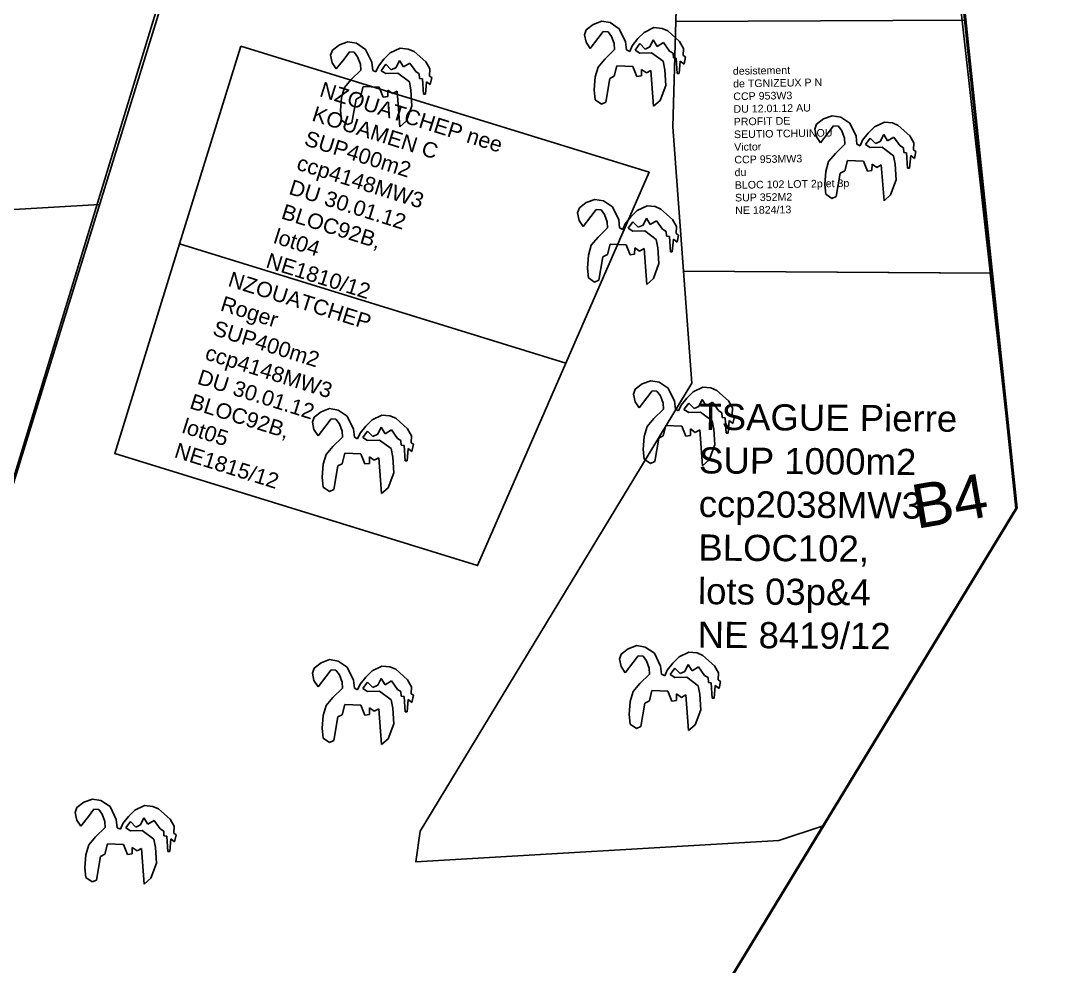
# Model space of a CAD drawing. Header units: millimetres. Extents: x 590121 to 927379, y 438565 to 1441738.
# Drawn here: x 925394.1 to 925464.4, y 1440913.9 to 1440978.4 of the extents above; entities that cross this region are included whole.
import ezdxf

# ---------------------------------------------------------------- set-up
doc = ezdxf.new("R2010")
doc.units = ezdxf.units.MM
doc.header["$LTSCALE"] = 10
doc.layers.add('end maj 26 02 2021', color=30, linetype='Continuous')
doc.styles.get("Standard").update_dxf_attribs({"font": 'arial.ttf'})

msp = doc.modelspace()

# ---------------------------------------------------------------- linework, layer by layer
at = {"layer": 'end maj 26 02 2021', "color": 3, "linetype": 'ByBlock'}
for p, q in [((925426.23, 1441284.92), (925461.94, 1440945.14)), ((925461.94, 1440945.14), (925328.59, 1440725.96))]:
    msp.add_line(p, q, dxfattribs=at)
at = {"layer": 'end maj 26 02 2021', "color": 7, "linetype": 'ByBlock', "lineweight": 25}
for p, q in [((925426.23, 1441264.92), (925461.94, 1440945.14)), ((925430.036, 1441064.811), (925381.465, 1440907.705)), ((925384.934, 1440918.927), (925413.577, 1441012.76)), ((925433.082, 1440978.123), (925432.609, 1440977.759)), ((925433.666, 1440978.343), (925433.082, 1440978.123)), ((925434.25, 1440978.244), (925433.666, 1440978.343)), ((925434.867, 1440977.825), (925434.25, 1440978.244)), ((925432.609, 1440977.759), (925432.487, 1440977.418)), ((925432.487, 1440977.418), (925432.597, 1440976.911)), ((925433.402, 1440977.164), (925433.765, 1440977.649)), ((925433.765, 1440977.649), (925434.096, 1440977.627)), ((925434.096, 1440977.627), (925434.327, 1440977.307)), ((925434.327, 1440977.307), (925434.515, 1440976.812)), ((925435.297, 1440976.944), (925434.867, 1440977.825)), ((925436.553, 1440977.583), (925436.124, 1440977.153)), ((925437.225, 1440977.902), (925436.553, 1440977.583)), ((925437.776, 1440977.847), (925437.225, 1440977.902)), ((925438.173, 1440977.682), (925437.776, 1440977.847)), ((925438.966, 1440976.966), (925438.173, 1440977.682)), ((925415.785, 1440976.721), (925415.311, 1440976.357)), ((925416.369, 1440976.941), (925415.785, 1440976.721)), ((925416.953, 1440976.842), (925416.369, 1440976.941)), ((925417.57, 1440976.423), (925416.953, 1440976.842)), ((925432.597, 1440976.911), (925432.873, 1440976.492)), ((925432.873, 1440976.492), (925433.402, 1440977.164)), ((925434.515, 1440976.812), (925434.537, 1440976.404)), ((925435.352, 1440976.393), (925435.297, 1440976.944)), ((925435.738, 1440976.669), (925435.573, 1440976.283)), ((925436.124, 1440977.153), (925435.738, 1440976.669)), ((925435.936, 1440976.371), (925436.256, 1440976.812)), ((925436.256, 1440976.812), (925436.619, 1440976.437)), ((925436.619, 1440976.437), (925436.95, 1440976.591)), ((925436.95, 1440976.591), (925437.181, 1440977.065)), ((925437.181, 1440977.065), (925437.446, 1440976.624)), ((925437.446, 1440976.624), (925437.875, 1440976.889)), ((925437.875, 1440976.889), (925438.283, 1440976.305)), ((925439.242, 1440976.492), (925438.966, 1440976.966)), ((925415.311, 1440976.357), (925415.19, 1440976.016)), ((925415.19, 1440976.016), (925415.3, 1440975.509)), ((925416.105, 1440975.763), (925416.468, 1440976.247)), ((925416.468, 1440976.247), (925416.799, 1440976.225)), ((925416.799, 1440976.225), (925417.03, 1440975.906)), ((925417.03, 1440975.906), (925417.217, 1440975.41)), ((925418, 1440975.542), (925417.57, 1440976.423)), ((925419.256, 1440976.181), (925418.826, 1440975.752)), ((925419.928, 1440976.501), (925419.256, 1440976.181)), ((925420.479, 1440976.446), (925419.928, 1440976.501)), ((925420.876, 1440976.28), (925420.479, 1440976.446)), ((925421.669, 1440975.564), (925420.876, 1440976.28)), ((925434.537, 1440976.404), (925433.887, 1440975.765)), ((925435.573, 1440976.283), (925435.352, 1440976.393)), ((925436.256, 1440976.173), (925435.936, 1440976.371)), ((925437.071, 1440976.195), (925436.256, 1440976.173)), ((925437.853, 1440975.611), (925437.071, 1440976.195)), ((925438.283, 1440976.305), (925438.526, 1440976.162)), ((925438.526, 1440976.162), (925438.548, 1440975.842)), ((925438.548, 1440975.842), (925438.746, 1440975.82)), ((925438.746, 1440975.82), (925438.812, 1440974.774)), ((925439.22, 1440976.008), (925439.242, 1440976.492)), ((925439.374, 1440975.908), (925439.22, 1440976.008)), ((925439.275, 1440975.424), (925439.374, 1440975.908)), ((925415.3, 1440975.509), (925415.576, 1440975.091)), ((925415.576, 1440975.091), (925416.105, 1440975.763)), ((925417.217, 1440975.41), (925417.24, 1440975.002)), ((925418.055, 1440974.991), (925418, 1440975.542)), ((925418.441, 1440975.267), (925418.275, 1440974.881)), ((925418.826, 1440975.752), (925418.441, 1440975.267)), ((925418.639, 1440974.969), (925418.958, 1440975.41)), ((925418.958, 1440975.41), (925419.322, 1440975.036)), ((925419.322, 1440975.036), (925419.653, 1440975.19)), ((925419.653, 1440975.19), (925419.884, 1440975.663)), ((925419.884, 1440975.663), (925420.148, 1440975.223)), ((925420.148, 1440975.223), (925420.578, 1440975.487)), ((925420.578, 1440975.487), (925420.986, 1440974.903)), ((925421.945, 1440975.091), (925421.669, 1440975.564)), ((925433.424, 1440975.214), (925433.226, 1440974.543)), ((925433.887, 1440975.765), (925433.424, 1440975.214)), ((925434.526, 1440974.587), (925434.702, 1440975.292)), ((925434.702, 1440975.292), (925435.793, 1440975.248)), ((925435.793, 1440975.248), (925436.068, 1440974.565)), ((925437.964, 1440975.038), (925437.853, 1440975.611)), ((925438.944, 1440974.774), (925439.021, 1440975.622)), ((925439.021, 1440975.622), (925439.275, 1440975.424)), ((925417.24, 1440975.002), (925416.589, 1440974.364)), ((925418.275, 1440974.881), (925418.055, 1440974.991)), ((925418.958, 1440974.771), (925418.639, 1440974.969)), ((925419.774, 1440974.793), (925418.958, 1440974.771)), ((925420.556, 1440974.209), (925419.774, 1440974.793)), ((925420.986, 1440974.903), (925421.228, 1440974.76)), ((925421.228, 1440974.76), (925421.25, 1440974.441)), ((925421.25, 1440974.441), (925421.449, 1440974.419)), ((925421.449, 1440974.419), (925421.515, 1440973.372)), ((925421.923, 1440974.606), (925421.945, 1440975.091)), ((925422.077, 1440974.507), (925421.923, 1440974.606)), ((925421.978, 1440974.022), (925422.077, 1440974.507)), ((925433.226, 1440974.543), (925433.159, 1440973.661)), ((925433.942, 1440972.824), (925434.217, 1440974.432)), ((925434.217, 1440974.432), (925434.526, 1440974.587)), ((925436.068, 1440974.565), (925436.377, 1440974.609)), ((925436.377, 1440974.609), (925436.388, 1440975.049)), ((925436.388, 1440975.049), (925436.708, 1440974.818)), ((925436.708, 1440974.818), (925437.016, 1440974.983)), ((925437.016, 1440974.983), (925437.203, 1440972.549)), ((925438.03, 1440973.97), (925437.964, 1440975.038)), ((925438.812, 1440974.774), (925438.944, 1440974.774)), ((925416.127, 1440973.813), (925415.928, 1440973.141)), ((925416.589, 1440974.364), (925416.127, 1440973.813)), ((925417.229, 1440973.185), (925417.405, 1440973.89)), ((925417.405, 1440973.89), (925418.496, 1440973.846)), ((925418.496, 1440973.846), (925418.771, 1440973.163)), ((925420.666, 1440973.637), (925420.556, 1440974.209)), ((925421.647, 1440973.372), (925421.724, 1440974.22)), ((925421.724, 1440974.22), (925421.978, 1440974.022)), ((925437.655, 1440972.945), (925438.03, 1440973.97)), ((925415.928, 1440973.141), (925415.862, 1440972.26)), ((925416.645, 1440971.422), (925416.92, 1440973.031)), ((925416.92, 1440973.031), (925417.229, 1440973.185)), ((925418.771, 1440973.163), (925419.08, 1440973.207)), ((925419.08, 1440973.207), (925419.091, 1440973.648)), ((925419.091, 1440973.648), (925419.41, 1440973.416)), ((925419.41, 1440973.416), (925419.719, 1440973.581)), ((925419.719, 1440973.581), (925419.906, 1440971.147)), ((925420.732, 1440972.568), (925420.666, 1440973.637)), ((925421.515, 1440973.372), (925421.647, 1440973.372)), ((925433.159, 1440973.661), (925433.226, 1440972.989)), ((925420.358, 1440971.544), (925420.732, 1440972.568)), ((925433.226, 1440972.989), (925433.644, 1440972.692)), ((925433.644, 1440972.692), (925433.942, 1440972.824)), ((925437.203, 1440972.549), (925437.655, 1440972.945)), ((925415.862, 1440972.26), (925415.928, 1440971.588)), ((925415.928, 1440971.588), (925416.347, 1440971.29)), ((925448.788, 1440971.68), (925448.314, 1440971.316)), ((925449.372, 1440971.9), (925448.788, 1440971.68)), ((925449.956, 1440971.801), (925449.372, 1440971.9)), ((925450.573, 1440971.382), (925449.956, 1440971.801)), ((925416.347, 1440971.29), (925416.645, 1440971.422)), ((925419.906, 1440971.147), (925420.358, 1440971.544)), ((925448.314, 1440971.316), (925448.193, 1440970.975)), ((925448.193, 1440970.975), (925448.303, 1440970.468)), ((925449.108, 1440970.721), (925449.471, 1440971.206)), ((925449.471, 1440971.206), (925449.802, 1440971.184)), ((925449.802, 1440971.184), (925450.033, 1440970.865)), ((925451.003, 1440970.501), (925450.573, 1440971.382)), ((925452.259, 1440971.14), (925451.829, 1440970.71)), ((925452.931, 1440971.459), (925452.259, 1440971.14)), ((925453.482, 1440971.404), (925452.931, 1440971.459)), ((925453.879, 1440971.239), (925453.482, 1440971.404)), ((925454.672, 1440970.523), (925453.879, 1440971.239)), ((925448.303, 1440970.468), (925448.579, 1440970.05)), ((925448.579, 1440970.05), (925449.108, 1440970.721)), ((925450.033, 1440970.865), (925450.221, 1440970.369)), ((925450.221, 1440970.369), (925450.243, 1440969.961)), ((925451.058, 1440969.95), (925451.003, 1440970.501)), ((925451.444, 1440970.226), (925451.278, 1440969.84)), ((925451.829, 1440970.71), (925451.444, 1440970.226)), ((925451.642, 1440969.928), (925451.962, 1440970.369)), ((925451.962, 1440970.369), (925452.325, 1440969.994)), ((925452.656, 1440970.149), (925452.887, 1440970.622)), ((925452.887, 1440970.622), (925453.152, 1440970.182)), ((925453.152, 1440970.182), (925453.581, 1440970.446)), ((925453.581, 1440970.446), (925453.989, 1440969.862)), ((925454.948, 1440970.05), (925454.672, 1440970.523)), ((925450.243, 1440969.961), (925449.593, 1440969.322)), ((925451.278, 1440969.84), (925451.058, 1440969.95)), ((925451.962, 1440969.73), (925451.642, 1440969.928)), ((925452.777, 1440969.752), (925451.962, 1440969.73)), ((925452.325, 1440969.994), (925452.656, 1440970.149)), ((925453.559, 1440969.168), (925452.777, 1440969.752)), ((925453.989, 1440969.862), (925454.231, 1440969.719)), ((925454.231, 1440969.719), (925454.254, 1440969.4)), ((925454.926, 1440969.565), (925454.948, 1440970.05)), ((925455.08, 1440969.466), (925454.926, 1440969.565)), ((925449.13, 1440968.772), (925448.931, 1440968.1)), ((925449.593, 1440969.322), (925449.13, 1440968.772)), ((925450.232, 1440968.144), (925450.408, 1440968.849)), ((925450.408, 1440968.849), (925451.499, 1440968.805)), ((925451.499, 1440968.805), (925451.774, 1440968.122)), ((925453.67, 1440968.595), (925453.559, 1440969.168)), ((925454.254, 1440969.4), (925454.452, 1440969.378)), ((925454.452, 1440969.378), (925454.518, 1440968.331)), ((925454.65, 1440968.331), (925454.727, 1440969.179)), ((925454.727, 1440969.179), (925454.981, 1440968.981)), ((925454.981, 1440968.981), (925455.08, 1440969.466)), ((925448.931, 1440968.1), (925448.865, 1440967.219)), ((925449.923, 1440967.99), (925450.232, 1440968.144)), ((925451.774, 1440968.122), (925452.083, 1440968.166)), ((925452.083, 1440968.166), (925452.094, 1440968.606)), ((925452.094, 1440968.606), (925452.413, 1440968.375)), ((925452.413, 1440968.375), (925452.722, 1440968.54)), ((925452.722, 1440968.54), (925452.909, 1440966.106)), ((925453.736, 1440967.527), (925453.67, 1440968.595)), ((925454.518, 1440968.331), (925454.65, 1440968.331)), ((925449.648, 1440966.381), (925449.923, 1440967.99)), ((925453.361, 1440966.502), (925453.736, 1440967.527)), ((925448.865, 1440967.219), (925448.931, 1440966.547)), ((925432.615, 1440965.975), (925432.141, 1440965.612)), ((925433.199, 1440966.195), (925432.615, 1440965.975)), ((925433.783, 1440966.096), (925433.199, 1440966.195)), ((925434.4, 1440965.678), (925433.783, 1440966.096)), ((925448.931, 1440966.547), (925449.35, 1440966.249)), ((925449.35, 1440966.249), (925449.648, 1440966.381)), ((925452.909, 1440966.106), (925453.361, 1440966.502)), ((925317.619, 1440961.067), (925399.442, 1440965.854)), ((925432.141, 1440965.612), (925432.02, 1440965.27)), ((925432.02, 1440965.27), (925432.13, 1440964.763)), ((925432.934, 1440965.017), (925433.298, 1440965.501)), ((925433.298, 1440965.501), (925433.629, 1440965.479)), ((925433.629, 1440965.479), (925433.86, 1440965.16)), ((925434.83, 1440964.796), (925434.4, 1440965.678)), ((925436.086, 1440965.435), (925435.656, 1440965.006)), ((925436.758, 1440965.755), (925436.086, 1440965.435)), ((925437.309, 1440965.7), (925436.758, 1440965.755)), ((925437.706, 1440965.534), (925437.309, 1440965.7)), ((925438.499, 1440964.818), (925437.706, 1440965.534)), ((925432.13, 1440964.763), (925432.406, 1440964.345)), ((925432.406, 1440964.345), (925432.934, 1440965.017)), ((925433.86, 1440965.16), (925434.047, 1440964.664)), ((925434.047, 1440964.664), (925434.069, 1440964.257)), ((925434.885, 1440964.246), (925434.83, 1440964.796)), ((925435.656, 1440965.006), (925435.27, 1440964.521)), ((925435.469, 1440964.224), (925435.788, 1440964.664)), ((925435.788, 1440964.664), (925436.152, 1440964.29)), ((925436.482, 1440964.444), (925436.714, 1440964.918)), ((925436.714, 1440964.918), (925436.978, 1440964.477)), ((925436.978, 1440964.477), (925437.408, 1440964.741)), ((925437.408, 1440964.741), (925437.816, 1440964.157)), ((925438.774, 1440964.345), (925438.499, 1440964.818)), ((925434.069, 1440964.257), (925433.419, 1440963.618)), ((925435.105, 1440964.135), (925434.885, 1440964.246)), ((925435.27, 1440964.521), (925435.105, 1440964.135)), ((925435.788, 1440964.025), (925435.469, 1440964.224)), ((925436.604, 1440964.047), (925435.788, 1440964.025)), ((925436.152, 1440964.29), (925436.482, 1440964.444)), ((925437.386, 1440963.463), (925436.604, 1440964.047)), ((925437.816, 1440964.157), (925438.058, 1440964.014)), ((925438.058, 1440964.014), (925438.08, 1440963.695)), ((925438.752, 1440963.86), (925438.774, 1440964.345)), ((925438.907, 1440963.761), (925438.752, 1440963.86)), ((925433.419, 1440963.618), (925432.956, 1440963.067)), ((925437.496, 1440962.891), (925437.386, 1440963.463)), ((925438.08, 1440963.695), (925438.279, 1440963.673)), ((925438.279, 1440963.673), (925438.345, 1440962.626)), ((925438.477, 1440962.626), (925438.554, 1440963.474)), ((925438.554, 1440963.474), (925438.807, 1440963.276)), ((925438.807, 1440963.276), (925438.907, 1440963.761)), ((925432.956, 1440963.067), (925432.758, 1440962.395)), ((925434.058, 1440962.439), (925434.235, 1440963.144)), ((925434.235, 1440963.144), (925435.325, 1440963.1)), ((925435.325, 1440963.1), (925435.601, 1440962.417)), ((925435.601, 1440962.417), (925435.909, 1440962.461)), ((925435.909, 1440962.461), (925435.92, 1440962.902)), ((925435.92, 1440962.902), (925436.24, 1440962.67)), ((925436.24, 1440962.67), (925436.549, 1440962.836)), ((925436.549, 1440962.836), (925436.736, 1440960.401)), ((925437.562, 1440961.822), (925437.496, 1440962.891)), ((925438.345, 1440962.626), (925438.477, 1440962.626)), ((925432.758, 1440962.395), (925432.692, 1440961.514)), ((925433.474, 1440960.677), (925433.75, 1440962.285)), ((925433.75, 1440962.285), (925434.058, 1440962.439)), ((925437.188, 1440960.798), (925437.562, 1440961.822)), ((925432.692, 1440961.514), (925432.758, 1440960.842)), ((925432.758, 1440960.842), (925433.177, 1440960.544)), ((925433.177, 1440960.544), (925433.474, 1440960.677)), ((925436.736, 1440960.401), (925437.188, 1440960.798)), ((925436.42, 1440953.615), (925435.947, 1440953.251)), ((925437.004, 1440953.835), (925436.42, 1440953.615)), ((925437.588, 1440953.736), (925437.004, 1440953.835)), ((925438.205, 1440953.317), (925437.588, 1440953.736)), ((925438.635, 1440952.436), (925438.205, 1440953.317)), ((925440.563, 1440953.394), (925439.891, 1440953.075)), ((925441.114, 1440953.339), (925440.563, 1440953.394)), ((925441.511, 1440953.174), (925441.114, 1440953.339)), ((925435.947, 1440953.251), (925435.825, 1440952.91)), ((925435.825, 1440952.91), (925435.936, 1440952.403)), ((925436.211, 1440951.984), (925436.74, 1440952.656)), ((925436.74, 1440952.656), (925437.104, 1440953.141)), ((925437.104, 1440953.141), (925437.434, 1440953.119)), ((925437.434, 1440953.119), (925437.665, 1440952.8)), ((925437.665, 1440952.8), (925437.853, 1440952.304)), ((925439.462, 1440952.645), (925439.076, 1440952.161)), ((925439.891, 1440953.075), (925439.462, 1440952.645)), ((925442.304, 1440952.458), (925441.511, 1440953.174)), ((925415.123, 1440951.933), (925414.539, 1440951.713)), ((925415.707, 1440951.834), (925415.123, 1440951.933)), ((925435.936, 1440952.403), (925436.211, 1440951.984)), ((925437.875, 1440951.896), (925437.225, 1440951.257)), ((925437.853, 1440952.304), (925437.875, 1440951.896)), ((925438.69, 1440951.885), (925438.635, 1440952.436)), ((925439.076, 1440952.161), (925438.911, 1440951.775)), ((925439.274, 1440951.863), (925439.594, 1440952.304)), ((925439.594, 1440952.304), (925439.957, 1440951.929)), ((925439.957, 1440951.929), (925440.288, 1440952.084)), ((925440.288, 1440952.084), (925440.519, 1440952.557)), ((925440.519, 1440952.557), (925440.784, 1440952.117)), ((925440.784, 1440952.117), (925441.214, 1440952.381)), ((925441.214, 1440952.381), (925441.621, 1440951.797)), ((925442.58, 1440951.984), (925442.304, 1440952.458)), ((925442.558, 1440951.5), (925442.58, 1440951.984)), ((925414.065, 1440951.35), (925413.944, 1440951.008)), ((925414.539, 1440951.713), (925414.065, 1440951.35)), ((925414.858, 1440950.755), (925415.222, 1440951.239)), ((925415.222, 1440951.239), (925415.553, 1440951.217)), ((925415.553, 1440951.217), (925415.784, 1440950.898)), ((925416.324, 1440951.416), (925415.707, 1440951.834)), ((925416.754, 1440950.534), (925416.324, 1440951.416)), ((925418.682, 1440951.493), (925418.01, 1440951.173)), ((925419.233, 1440951.438), (925418.682, 1440951.493)), ((925419.63, 1440951.273), (925419.233, 1440951.438)), ((925420.423, 1440950.557), (925419.63, 1440951.273)), ((925437.225, 1440951.257), (925436.762, 1440950.707)), ((925438.911, 1440951.775), (925438.69, 1440951.885)), ((925439.594, 1440951.665), (925439.274, 1440951.863)), ((925440.409, 1440951.687), (925439.594, 1440951.665)), ((925441.191, 1440951.103), (925440.409, 1440951.687)), ((925441.621, 1440951.797), (925441.864, 1440951.654)), ((925441.864, 1440951.654), (925441.886, 1440951.334)), ((925441.886, 1440951.334), (925442.084, 1440951.312)), ((925442.084, 1440951.312), (925442.15, 1440950.266)), ((925442.712, 1440951.401), (925442.558, 1440951.5)), ((925442.613, 1440950.916), (925442.712, 1440951.401)), ((925413.944, 1440951.008), (925414.054, 1440950.501)), ((925414.054, 1440950.501), (925414.33, 1440950.083)), ((925414.33, 1440950.083), (925414.858, 1440950.755)), ((925415.784, 1440950.898), (925415.971, 1440950.402)), ((925416.809, 1440949.984), (925416.754, 1440950.534)), ((925417.58, 1440950.744), (925417.194, 1440950.259)), ((925418.01, 1440951.173), (925417.58, 1440950.744)), ((925418.406, 1440950.182), (925418.638, 1440950.656)), ((925418.638, 1440950.656), (925418.902, 1440950.215)), ((925420.698, 1440950.083), (925420.423, 1440950.557)), ((925436.762, 1440950.707), (925436.564, 1440950.035)), ((925437.864, 1440950.079), (925438.04, 1440950.784)), ((925438.04, 1440950.784), (925439.131, 1440950.74)), ((925439.131, 1440950.74), (925439.406, 1440950.057)), ((925439.715, 1440950.101), (925439.726, 1440950.541)), ((925439.726, 1440950.541), (925440.046, 1440950.31)), ((925441.302, 1440950.53), (925441.191, 1440951.103)), ((925441.368, 1440949.462), (925441.302, 1440950.53)), ((925442.282, 1440950.266), (925442.359, 1440951.114)), ((925442.359, 1440951.114), (925442.613, 1440950.916)), ((925415.993, 1440949.995), (925415.343, 1440949.356)), ((925415.971, 1440950.402), (925415.993, 1440949.995)), ((925417.029, 1440949.874), (925416.809, 1440949.984)), ((925417.194, 1440950.259), (925417.029, 1440949.874)), ((925417.393, 1440949.962), (925417.712, 1440950.402)), ((925417.712, 1440949.763), (925417.393, 1440949.962)), ((925417.712, 1440950.402), (925418.076, 1440950.028)), ((925418.528, 1440949.785), (925417.712, 1440949.763)), ((925418.076, 1440950.028), (925418.406, 1440950.182)), ((925419.31, 1440949.202), (925418.528, 1440949.785)), ((925418.902, 1440950.215), (925419.332, 1440950.479)), ((925419.332, 1440950.479), (925419.74, 1440949.896)), ((925419.74, 1440949.896), (925419.982, 1440949.752)), ((925420.676, 1440949.598), (925420.698, 1440950.083)), ((925436.564, 1440950.035), (925436.497, 1440949.153)), ((925437.28, 1440948.316), (925437.555, 1440949.925)), ((925437.555, 1440949.925), (925437.864, 1440950.079)), ((925439.406, 1440950.057), (925439.715, 1440950.101)), ((925440.046, 1440950.31), (925440.354, 1440950.475)), ((925440.354, 1440950.475), (925440.541, 1440948.041)), ((925442.15, 1440950.266), (925442.282, 1440950.266)), ((925415.343, 1440949.356), (925414.88, 1440948.805)), ((925419.42, 1440948.629), (925419.31, 1440949.202)), ((925419.982, 1440949.752), (925420.004, 1440949.433)), ((925420.004, 1440949.433), (925420.203, 1440949.411)), ((925420.203, 1440949.411), (925420.269, 1440948.364)), ((925420.401, 1440948.364), (925420.478, 1440949.213)), ((925420.478, 1440949.213), (925420.731, 1440949.014)), ((925420.831, 1440949.499), (925420.676, 1440949.598)), ((925420.731, 1440949.014), (925420.831, 1440949.499)), ((925436.497, 1440949.153), (925436.564, 1440948.481)), ((925440.993, 1440948.437), (925441.368, 1440949.462)), ((925414.88, 1440948.805), (925414.682, 1440948.133)), ((925415.982, 1440948.177), (925416.159, 1440948.882)), ((925416.159, 1440948.882), (925417.249, 1440948.838)), ((925417.249, 1440948.838), (925417.525, 1440948.155)), ((925417.833, 1440948.199), (925417.845, 1440948.64)), ((925417.845, 1440948.64), (925418.164, 1440948.408)), ((925418.164, 1440948.408), (925418.473, 1440948.574)), ((925418.473, 1440948.574), (925418.66, 1440946.139)), ((925419.486, 1440947.56), (925419.42, 1440948.629)), ((925436.564, 1440948.481), (925436.982, 1440948.184)), ((925440.541, 1440948.041), (925440.993, 1440948.437)), ((925414.682, 1440948.133), (925414.616, 1440947.252)), ((925415.398, 1440946.415), (925415.674, 1440948.023)), ((925415.674, 1440948.023), (925415.982, 1440948.177)), ((925417.525, 1440948.155), (925417.833, 1440948.199)), ((925420.269, 1440948.364), (925420.401, 1440948.364)), ((925436.982, 1440948.184), (925437.28, 1440948.316)), ((925414.616, 1440947.252), (925414.682, 1440946.58)), ((925419.112, 1440946.536), (925419.486, 1440947.56)), ((925414.682, 1440946.58), (925415.101, 1440946.282)), ((925415.101, 1440946.282), (925415.398, 1440946.415)), ((925418.66, 1440946.139), (925419.112, 1440946.536)), ((925436.053, 1440935.77), (925435.469, 1440935.55)), ((925436.637, 1440935.671), (925436.053, 1440935.77)), ((925434.995, 1440935.186), (925434.874, 1440934.845)), ((925435.469, 1440935.55), (925434.995, 1440935.186)), ((925435.789, 1440934.591), (925436.152, 1440935.076)), ((925436.152, 1440935.076), (925436.483, 1440935.054)), ((925436.483, 1440935.054), (925436.714, 1440934.735)), ((925437.254, 1440935.252), (925436.637, 1440935.671)), ((925437.684, 1440934.371), (925437.254, 1440935.252)), ((925439.612, 1440935.329), (925438.94, 1440935.01)), ((925440.163, 1440935.274), (925439.612, 1440935.329)), ((925440.56, 1440935.109), (925440.163, 1440935.274)), ((925441.353, 1440934.393), (925440.56, 1440935.109)), ((925414.539, 1440934.599), (925414.065, 1440934.235)), ((925415.123, 1440934.819), (925414.539, 1440934.599)), ((925415.707, 1440934.72), (925415.123, 1440934.819)), ((925416.324, 1440934.301), (925415.707, 1440934.72)), ((925418.682, 1440934.379), (925418.01, 1440934.059)), ((925419.233, 1440934.323), (925418.682, 1440934.379)), ((925419.63, 1440934.158), (925419.233, 1440934.323)), ((925434.874, 1440934.845), (925434.984, 1440934.338)), ((925434.984, 1440934.338), (925435.26, 1440933.919)), ((925435.26, 1440933.919), (925435.789, 1440934.591)), ((925436.714, 1440934.735), (925436.901, 1440934.239)), ((925437.739, 1440933.82), (925437.684, 1440934.371)), ((925438.51, 1440934.58), (925438.125, 1440934.096)), ((925438.94, 1440935.01), (925438.51, 1440934.58)), ((925439.337, 1440934.018), (925439.568, 1440934.492)), ((925439.568, 1440934.492), (925439.832, 1440934.052)), ((925439.832, 1440934.052), (925440.262, 1440934.316)), ((925440.262, 1440934.316), (925440.67, 1440933.732)), ((925441.628, 1440933.919), (925441.353, 1440934.393)), ((925414.065, 1440934.235), (925413.944, 1440933.894)), ((925413.944, 1440933.894), (925414.054, 1440933.387)), ((925414.33, 1440932.969), (925414.858, 1440933.641)), ((925414.858, 1440933.641), (925415.222, 1440934.125)), ((925415.222, 1440934.125), (925415.553, 1440934.103)), ((925415.553, 1440934.103), (925415.784, 1440933.784)), ((925415.784, 1440933.784), (925415.971, 1440933.288)), ((925416.754, 1440933.42), (925416.324, 1440934.301)), ((925417.58, 1440933.63), (925417.194, 1440933.145)), ((925418.01, 1440934.059), (925417.58, 1440933.63)), ((925420.423, 1440933.442), (925419.63, 1440934.158)), ((925436.923, 1440933.831), (925436.273, 1440933.192)), ((925436.901, 1440934.239), (925436.923, 1440933.831)), ((925437.959, 1440933.71), (925437.739, 1440933.82)), ((925438.125, 1440934.096), (925437.959, 1440933.71)), ((925438.323, 1440933.798), (925438.642, 1440934.239)), ((925438.642, 1440933.6), (925438.323, 1440933.798)), ((925438.642, 1440934.239), (925439.006, 1440933.864)), ((925439.458, 1440933.622), (925438.642, 1440933.6)), ((925439.006, 1440933.864), (925439.337, 1440934.018)), ((925440.24, 1440933.038), (925439.458, 1440933.622)), ((925440.67, 1440933.732), (925440.912, 1440933.589)), ((925441.606, 1440933.435), (925441.628, 1440933.919)), ((925414.054, 1440933.387), (925414.33, 1440932.969)), ((925415.971, 1440933.288), (925415.993, 1440932.88)), ((925416.809, 1440932.869), (925416.754, 1440933.42)), ((925417.194, 1440933.145), (925417.029, 1440932.759)), ((925417.393, 1440932.847), (925417.712, 1440933.288)), ((925417.712, 1440933.288), (925418.076, 1440932.913)), ((925418.076, 1440932.913), (925418.406, 1440933.068)), ((925418.406, 1440933.068), (925418.638, 1440933.541)), ((925418.638, 1440933.541), (925418.902, 1440933.101)), ((925418.902, 1440933.101), (925419.332, 1440933.365)), ((925419.332, 1440933.365), (925419.74, 1440932.781)), ((925420.698, 1440932.969), (925420.423, 1440933.442)), ((925420.676, 1440932.484), (925420.698, 1440932.969)), ((925436.273, 1440933.192), (925435.811, 1440932.642)), ((925440.35, 1440932.465), (925440.24, 1440933.038)), ((925440.912, 1440933.589), (925440.934, 1440933.269)), ((925440.934, 1440933.269), (925441.133, 1440933.247)), ((925441.133, 1440933.247), (925441.199, 1440932.201)), ((925441.331, 1440932.201), (925441.408, 1440933.049)), ((925441.408, 1440933.049), (925441.662, 1440932.851)), ((925441.761, 1440933.336), (925441.606, 1440933.435)), ((925441.662, 1440932.851), (925441.761, 1440933.336)), ((925415.343, 1440932.242), (925414.88, 1440931.691)), ((925415.993, 1440932.88), (925415.343, 1440932.242)), ((925417.029, 1440932.759), (925416.809, 1440932.869)), ((925417.712, 1440932.649), (925417.393, 1440932.847)), ((925418.528, 1440932.671), (925417.712, 1440932.649)), ((925419.31, 1440932.087), (925418.528, 1440932.671)), ((925419.74, 1440932.781), (925419.982, 1440932.638)), ((925419.982, 1440932.638), (925420.004, 1440932.319)), ((925420.004, 1440932.319), (925420.203, 1440932.297)), ((925420.203, 1440932.297), (925420.269, 1440931.25)), ((925420.831, 1440932.385), (925420.676, 1440932.484)), ((925420.731, 1440931.9), (925420.831, 1440932.385)), ((925435.811, 1440932.642), (925435.612, 1440931.97)), ((925436.912, 1440932.014), (925437.089, 1440932.719)), ((925437.089, 1440932.719), (925438.18, 1440932.675)), ((925438.18, 1440932.675), (925438.455, 1440931.992)), ((925438.764, 1440932.036), (925438.775, 1440932.476)), ((925438.775, 1440932.476), (925439.094, 1440932.245)), ((925439.094, 1440932.245), (925439.403, 1440932.41)), ((925439.403, 1440932.41), (925439.59, 1440929.976)), ((925440.416, 1440931.397), (925440.35, 1440932.465)), ((925414.88, 1440931.691), (925414.682, 1440931.019)), ((925415.982, 1440931.063), (925416.159, 1440931.768)), ((925416.159, 1440931.768), (925417.249, 1440931.724)), ((925417.249, 1440931.724), (925417.525, 1440931.041)), ((925417.833, 1440931.085), (925417.845, 1440931.526)), ((925417.845, 1440931.526), (925418.164, 1440931.294)), ((925419.42, 1440931.515), (925419.31, 1440932.087)), ((925419.486, 1440930.446), (925419.42, 1440931.515)), ((925420.401, 1440931.25), (925420.478, 1440932.098)), ((925420.478, 1440932.098), (925420.731, 1440931.9)), ((925435.612, 1440931.97), (925435.546, 1440931.088)), ((925436.328, 1440930.251), (925436.604, 1440931.859)), ((925436.604, 1440931.859), (925436.912, 1440932.014)), ((925438.455, 1440931.992), (925438.764, 1440932.036)), ((925441.199, 1440932.201), (925441.331, 1440932.201)), ((925414.682, 1440931.019), (925414.616, 1440930.138)), ((925415.398, 1440929.3), (925415.674, 1440930.909)), ((925415.674, 1440930.909), (925415.982, 1440931.063)), ((925417.525, 1440931.041), (925417.833, 1440931.085)), ((925418.164, 1440931.294), (925418.473, 1440931.459)), ((925418.473, 1440931.459), (925418.66, 1440929.025)), ((925420.269, 1440931.25), (925420.401, 1440931.25)), ((925435.546, 1440931.088), (925435.612, 1440930.416)), ((925440.042, 1440930.372), (925440.416, 1440931.397)), ((925414.616, 1440930.138), (925414.682, 1440929.466)), ((925419.112, 1440929.422), (925419.486, 1440930.446)), ((925435.612, 1440930.416), (925436.031, 1440930.119)), ((925436.031, 1440930.119), (925436.328, 1440930.251)), ((925439.59, 1440929.976), (925440.042, 1440930.372)), ((925414.682, 1440929.466), (925415.101, 1440929.168)), ((925418.66, 1440929.025), (925419.112, 1440929.422)), ((925415.101, 1440929.168), (925415.398, 1440929.3)), ((925398.95, 1440925.311), (925398.366, 1440925.091)), ((925399.534, 1440925.212), (925398.95, 1440925.311)), ((925400.151, 1440924.794), (925399.534, 1440925.212)), ((925397.892, 1440924.727), (925397.771, 1440924.386)), ((925398.366, 1440925.091), (925397.892, 1440924.727)), ((925398.685, 1440924.133), (925399.049, 1440924.617)), ((925399.049, 1440924.617), (925399.379, 1440924.595)), ((925399.379, 1440924.595), (925399.611, 1440924.276)), ((925400.58, 1440923.912), (925400.151, 1440924.794)), ((925401.837, 1440924.551), (925401.407, 1440924.122)), ((925402.509, 1440924.871), (925401.837, 1440924.551)), ((925403.06, 1440924.816), (925402.509, 1440924.871)), ((925403.456, 1440924.65), (925403.06, 1440924.816)), ((925404.25, 1440923.934), (925403.456, 1440924.65)), ((925397.771, 1440924.386), (925397.881, 1440923.879)), ((925397.881, 1440923.879), (925398.156, 1440923.461)), ((925398.156, 1440923.461), (925398.685, 1440924.133)), ((925399.611, 1440924.276), (925399.798, 1440923.78)), ((925399.798, 1440923.78), (925399.82, 1440923.372)), ((925400.635, 1440923.361), (925400.58, 1440923.912)), ((925401.407, 1440924.122), (925401.021, 1440923.637)), ((925401.219, 1440923.339), (925401.539, 1440923.78)), ((925401.539, 1440923.78), (925401.903, 1440923.406)), ((925402.233, 1440923.56), (925402.465, 1440924.033)), ((925402.465, 1440924.033), (925402.729, 1440923.593)), ((925402.729, 1440923.593), (925403.159, 1440923.857)), ((925403.159, 1440923.857), (925403.566, 1440923.273)), ((925404.525, 1440923.461), (925404.25, 1440923.934)), ((925399.82, 1440923.372), (925399.17, 1440922.734)), ((925400.856, 1440923.251), (925400.635, 1440923.361)), ((925401.021, 1440923.637), (925400.856, 1440923.251)), ((925401.539, 1440923.141), (925401.219, 1440923.339)), ((925402.354, 1440923.163), (925401.539, 1440923.141)), ((925401.903, 1440923.406), (925402.233, 1440923.56)), ((925403.137, 1440922.579), (925402.354, 1440923.163)), ((925403.566, 1440923.273), (925403.809, 1440923.13)), ((925403.809, 1440923.13), (925403.831, 1440922.811)), ((925404.503, 1440922.976), (925404.525, 1440923.461)), ((925399.17, 1440922.734), (925398.707, 1440922.183)), ((925403.247, 1440922.007), (925403.137, 1440922.579)), ((925403.831, 1440922.811), (925404.029, 1440922.789)), ((925404.029, 1440922.789), (925404.095, 1440921.742)), ((925404.228, 1440921.742), (925404.305, 1440922.59)), ((925404.305, 1440922.59), (925404.558, 1440922.392)), ((925404.657, 1440922.877), (925404.503, 1440922.976)), ((925404.558, 1440922.392), (925404.657, 1440922.877)), ((925398.707, 1440922.183), (925398.509, 1440921.511)), ((925399.809, 1440921.555), (925399.985, 1440922.26)), ((925399.985, 1440922.26), (925401.076, 1440922.216)), ((925401.076, 1440922.216), (925401.352, 1440921.533)), ((925401.66, 1440921.577), (925401.671, 1440922.018)), ((925401.671, 1440922.018), (925401.991, 1440921.786)), ((925401.991, 1440921.786), (925402.299, 1440921.951)), ((925402.299, 1440921.951), (925402.487, 1440919.517)), ((925403.313, 1440920.938), (925403.247, 1440922.007)), ((925404.095, 1440921.742), (925404.228, 1440921.742)), ((925398.509, 1440921.511), (925398.443, 1440920.63)), ((925399.225, 1440919.792), (925399.501, 1440921.401)), ((925399.501, 1440921.401), (925399.809, 1440921.555)), ((925401.352, 1440921.533), (925401.66, 1440921.577)), ((925398.443, 1440920.63), (925398.509, 1440919.958)), ((925402.938, 1440919.914), (925403.313, 1440920.938)), ((925398.509, 1440919.958), (925398.928, 1440919.66)), ((925398.928, 1440919.66), (925399.225, 1440919.792)), ((925402.487, 1440919.517), (925402.938, 1440919.914))]:
    msp.add_line(p, q, dxfattribs=at)
at = {"layer": 'end maj 26 02 2021', "color": 6, "linetype": 'ByBlock', "lineweight": 50, "ltscale": 0.0014, "flags": 128}
msp.add_lwpolyline([(925665.03, 1438955.68), (925698.18, 1439212.92), (925694.66, 1439547.94), (925626.23, 1439723.85), (925403.41, 1439860.67), (925179.09, 1440337.89), (925328.59, 1440725.96), (925461.94, 1440945.14), (925426.23, 1441284.92), (925217.44, 1441724.31), (925558.88, 1441566.24), (925795.78, 1441474.51), (926028.41, 1441432.43), (926345.65, 1441436.32), (926526.96, 1441473.37)], dxfattribs=at)
at = {"layer": 'end maj 26 02 2021', "linetype": 'ByBlock', "ltscale": 0.0014, "flags": 128}
for points in [[(925456.75, 1440994.49), (925460.26, 1440961.16), (925439.24, 1440961.29), (925438.51, 1440971.13), (925439.17, 1440994.4)], [(925456.75, 1440994.49), (925458.44, 1440978.42), (925438.71, 1440978.32), (925439.17, 1440994.4)], [(925409.06, 1440976.65), (925436.9, 1440968.05), (925431.23, 1440955.03), (925404.89, 1440963.17)], [(925404.89, 1440963.17), (925431.23, 1440955.03), (925425.21, 1440941.23), (925425.21, 1440941.23), (925400.47, 1440948.87)], [(925439.24, 1440961.29), (925460.15, 1440961.16), (925461.94, 1440945.14), (925448.76, 1440923.48), (925445.75, 1440922.48), (925421, 1440921.03), (925421.3, 1440923.13), (925421.3, 1440923.13), (925439.81, 1440953.67)]]:
    msp.add_lwpolyline(points, close=True, dxfattribs=at)
at = {"layer": 'end maj 26 02 2021', "color": 7, "linetype": 'ByBlock'}
msp.add_point((925461.94, 1440945.14), dxfattribs=at)

# ---------------------------------------------------------------- texts
at = {"layer": 'end maj 26 02 2021', "color": 7, "linetype": 'ByBlock', "lineweight": 25}
msp.add_text('B4', height=3, rotation=9.85884, dxfattribs=at).set_placement((925455.115, 1440943.726))
at = {"layer": 'end maj 26 02 2021', "linetype": 'ByBlock', "ltscale": 0.0014, "attachment_point": 1}
for s, insert, char_height, width, rotation in [('{\\C1;desistement\\Pde TGNIZEUX P N\\PCCP 953W3\\PDU 12.01.12 AU\\PPROFIT DE\\P\\C7;SEUTIO TCHUINOU\\PVictor\\PCCP 953MW3\\Pdu \\PBLOC 102 LOT 2p et 3p\\PSUP 352M2\\PNE 1824/13}', (925442.6, 1440975.206), 0.51822, 21.46, 0.97515), ('NZOUATCHEP nee\\PKOUAMEN C\\PSUP400m2\\Pccp4148MW3\\PDU 30.01.12\\PBLOC92B,\\Plot04\\PNE1810/12', (925414.681, 1440974.243), 1.04788, 43.4, 342.58248), ('NZOUATCHEP \\PRoger\\PSUP400m2\\Pccp4148MW3\\PDU 30.01.12\\PBLOC92B,\\Plot05\\PNE1815/12', (925408.44, 1440961.303), 1.04788, 43.4, 342.5825), ('TSAGUE Pierre \\PSUP 1000m2\\Pccp2038MW3\\PBLOC102,\\Plots 03p&4\\PNE 8419/12', (925440.333, 1440952.269), 1.78246, 73.83, 359.55612)]:
    msp.add_mtext(s, dxfattribs=dict(at, insert=insert, char_height=char_height, width=width, rotation=rotation))

doc.saveas('drawing.dxf')
